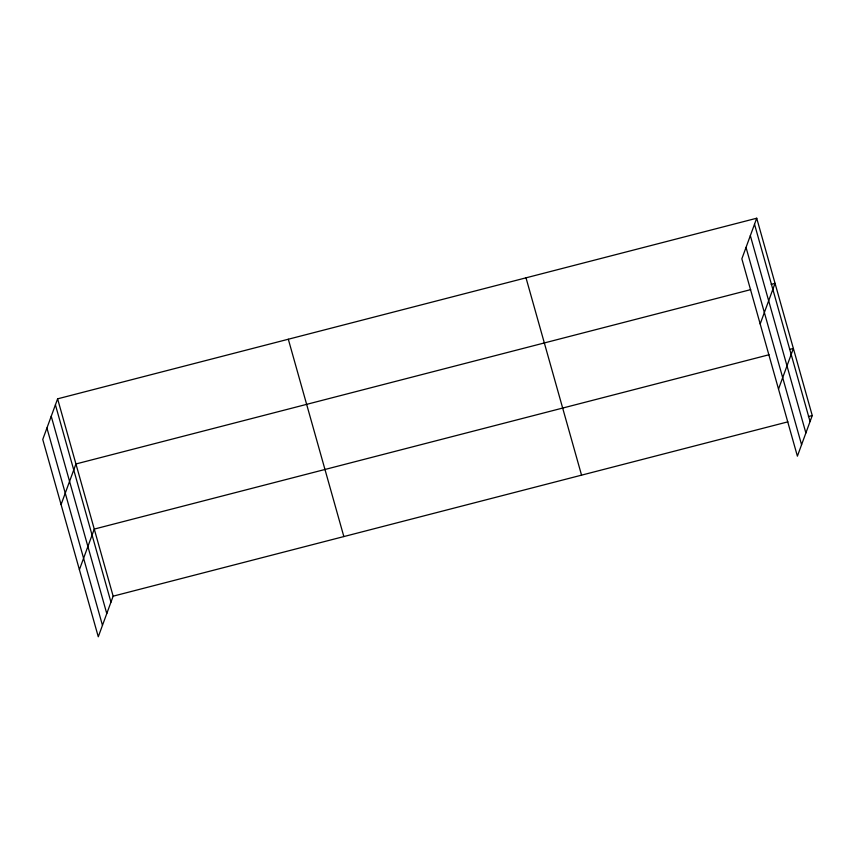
<?xml version="1.0" encoding="UTF-8"?>
<svg xmlns="http://www.w3.org/2000/svg" width="855" height="855" viewBox="0 0 855 855"><rect width="100%" height="100%" fill="white"/><g stroke="black" fill="none" stroke-linecap="round" stroke-linejoin="round"><path stroke-width="1.28" d="M57.606 398.836L42.75 439.449L98.282 636.772L113.149 596.17L57.606 398.836L756.718 218.228L812.25 415.551L797.394 456.164L741.851 258.83L756.718 218.228M61.079 504.568L75.935 463.966L750.69 289.631M79.408 569.687L94.264 529.085L769.019 354.75M760.181 323.949L775.036 283.347L771.199 284.341M778.51 389.068L793.365 348.466L789.518 349.46M113.149 596.17L787.893 421.846M808.403 416.545L812.25 415.551M754.516 224.213L810.059 421.547M750.337 235.638L805.88 432.972M746.03 247.405L801.573 444.739M526.007 277.832L581.55 475.156M288.317 339.243L343.849 536.566M55.415 404.832L110.958 602.166M51.236 416.257L106.779 613.591M46.929 428.024L102.472 625.358"/></g></svg>
